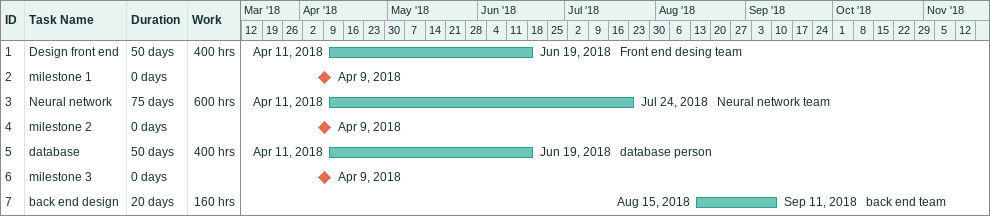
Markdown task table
| ID | Task | Duration | Start | Finish | Resources | Work (h) |
|---|---|---|---|---|---|---|
| 1 | Design front end | 50d | 2018-04-11 | 2018-06-19 | Front end desing team | 400 |
| 2 | milestone 1 | 0d | 2018-04-09 | 2018-04-09 |  |  |
| 3 | Neural network | 75d | 2018-04-11 | 2018-07-24 | Neural network team | 600 |
| 4 | milestone 2 | 0d | 2018-04-09 | 2018-04-09 |  |  |
| 5 | database | 50d | 2018-04-11 | 2018-06-19 | database person | 400 |
| 6 | milestone 3 | 0d | 2018-04-09 | 2018-04-09 |  |  |
| 7 | back end design | 20d | 2018-08-15 | 2018-09-11 | back end team | 160 |
